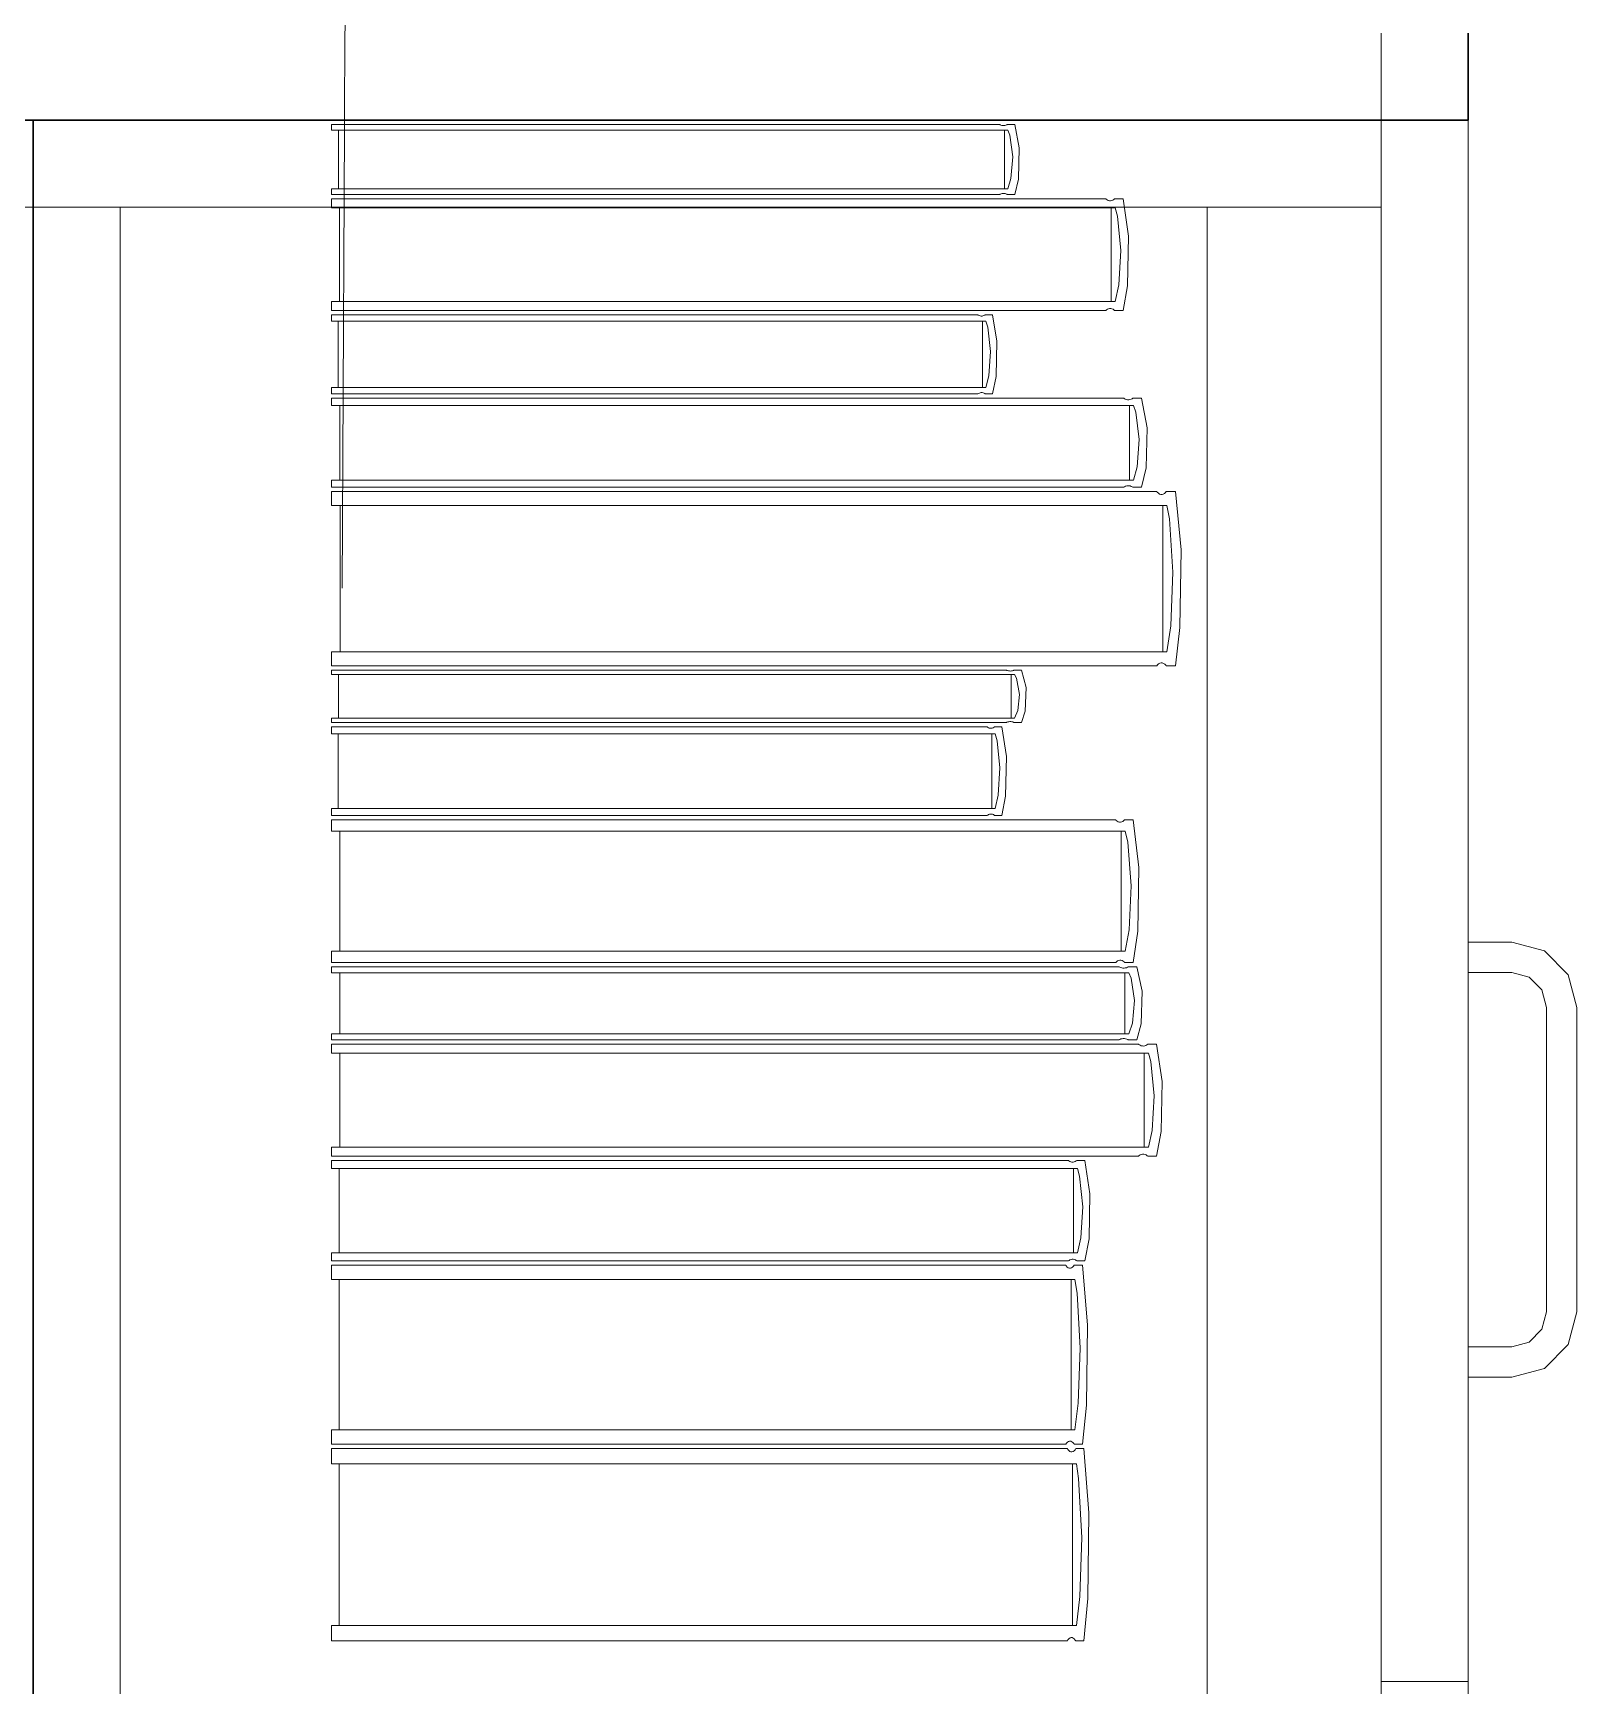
# Model space of a CAD drawing. Header units: inches. Extents: x -19 to 5698, y -728 to 92.
# Drawn here: x 116.2158 to 116.5708, y 11.7213 to 12.1013 of the extents above; entities that cross this region are included whole.
import ezdxf

# ---------------------------------------------------------------- set-up
doc = ezdxf.new("R2010")
doc.units = ezdxf.units.IN
doc.header["$MEASUREMENT"] = 0
doc.set_wipeout_variables(frame=1)
for name, pattern in [('HIDDEN', [0.375, 0.25, -0.125]), ('RAYITAS', [0.375, 0.25, -0.125]), ('Wipeout_Contour', [1, 0, -1])]:
    doc.linetypes.add(name, pattern=pattern)
for name, color, linetype, lineweight in [('00 conduct tomacorr', 120, 'HIDDEN', 30), ('T-TECHO-E', 150, 'Continuous', 20), ('TOMACORRIENTE', 22, 'RAYITAS', 9)]:
    doc.layers.add(name, color=color, linetype=linetype, lineweight=lineweight)
doc.layers.add('Interior - Mobiliario', color=7, linetype='Continuous')

# ---------------------------------------------------------------- blocks, each defined once
blk = doc.blocks.new('a')
at = {"layer": 'TOMACORRIENTE', "ltscale": 0.05}
h = blk.add_hatch(color=4, dxfattribs=at)
edge = h.paths.add_edge_path()
edge.add_arc((0, 0.0752), 0.02106, 0, 360)
at = {"layer": 'TOMACORRIENTE', "color": 4}
for p, q in [((-0.14553, 0.09625), (-0.0515, 0.09625)), ((-0.09851, 0.09625), (-0.09851, -0.09657)), ((0, 0.09625), (0, -0.09625)), ((0.06232, -0.09625), (0.06232, 0.09625))]:
    blk.add_line(p, q, dxfattribs=at)
blk.add_circle((0, 0.0752), 0.02106, dxfattribs=at)
blk = doc.blocks.new('CABLE 3FACE')
at = {"layer": 'T-TECHO-E', "rotation": 59.94170052614085}
blk.add_blockref('a', (0, 0), dxfattribs=at)

msp = doc.modelspace()

# ---------------------------------------------------------------- linework, layer by layer
at = {"layer": 'Interior - Mobiliario', "color": 175, "linetype": 'Continuous', "lineweight": 30}
for q in [(116.1958, 12.08125), (116.2158, 10.62125)]:
    msp.add_line((116.2158, 12.08125), q, dxfattribs=at)
at = {"layer": 'Interior - Mobiliario', "color": 175, "linetype": 'Continuous', "lineweight": 13}
for p, q in [((116.2158, 12.08125), (116.1958, 12.08125)), ((116.2158, 12.08125), (116.2158, 10.62125)), ((116.5258, 12.08125), (116.2158, 12.08125)), ((116.2158, 10.62125), (116.2158, 12.08125)), ((116.5258, 10.62125), (116.5258, 12.08125)), ((116.28445, 12.07896), (116.43993, 12.07896)), ((116.28602, 12.07896), (116.28602, 12.06542)), ((116.43915, 12.06542), (116.43915, 12.07896)), ((116.43993, 12.07896), (116.4404, 12.07774)), ((116.4404, 12.07774), (116.44106, 12.0728)), ((116.44106, 12.0728), (116.44066, 12.06784)), ((116.44236, 12.06767), (116.44256, 12.07488)), ((116.43993, 12.06542), (116.28445, 12.06542)), ((116.28445, 12.06542), (116.28445, 12.06414)), ((116.44066, 12.06784), (116.43993, 12.06542)), ((116.44151, 12.06414), (116.44236, 12.06767)), ((116.2358, 12.06125), (116.1958, 12.06125)), ((116.2358, 10.64125), (116.2358, 12.06125)), ((116.4858, 12.06125), (116.2358, 12.06125)), ((116.28445, 12.06414), (116.43806, 12.06414)), ((116.46245, 12.06314), (116.28445, 12.06314)), ((116.28445, 12.06314), (116.28445, 12.06108)), ((116.43806, 12.06414), (116.43819, 12.06422)), ((116.43819, 12.06422), (116.43839, 12.06431)), ((116.43839, 12.06431), (116.43861, 12.06438)), ((116.43861, 12.06438), (116.43884, 12.0644)), ((116.43884, 12.0644), (116.43907, 12.0644)), ((116.43907, 12.0644), (116.4393, 12.06436)), ((116.4393, 12.06436), (116.43951, 12.0643)), ((116.43951, 12.0643), (116.43971, 12.0642)), ((116.43971, 12.0642), (116.4398, 12.06414)), ((116.4398, 12.06414), (116.44151, 12.06414)), ((116.46255, 12.06304), (116.46245, 12.06314)), ((116.46278, 12.06288), (116.46255, 12.06304)), ((116.46303, 12.06277), (116.46278, 12.06288)), ((116.46329, 12.06271), (116.46303, 12.06277)), ((116.46356, 12.06271), (116.46329, 12.06271)), ((116.46382, 12.06275), (116.46356, 12.06271)), ((116.46408, 12.06285), (116.46382, 12.06275)), ((116.46431, 12.063), (116.46408, 12.06285)), ((116.46446, 12.06314), (116.46431, 12.063)), ((116.46644, 12.06314), (116.46446, 12.06314)), ((116.46766, 12.05458), (116.46644, 12.06314)), ((116.5258, 12.06125), (116.4858, 12.06125)), ((116.4858, 12.06125), (116.4858, 10.64125)), ((116.5258, 10.64125), (116.5258, 12.06125)), ((116.28445, 12.06108), (116.46462, 12.06108)), ((116.28627, 12.06108), (116.28627, 12.03953)), ((116.46371, 12.03953), (116.46371, 12.06108)), ((116.46462, 12.06108), (116.46516, 12.05914)), ((116.46516, 12.05914), (116.46592, 12.05127)), ((116.46744, 12.04311), (116.46766, 12.05458)), ((116.46592, 12.05127), (116.46546, 12.04338)), ((116.46546, 12.04338), (116.46462, 12.03953)), ((116.46644, 12.03748), (116.46744, 12.04311)), ((116.46462, 12.03953), (116.28445, 12.03953)), ((116.28445, 12.03953), (116.28445, 12.03748)), ((116.28445, 12.03748), (116.46245, 12.03748)), ((116.43307, 12.03648), (116.28445, 12.03648)), ((116.28445, 12.03648), (116.28445, 12.03503)), ((116.28445, 12.03503), (116.43489, 12.03503)), ((116.28597, 12.03503), (116.28597, 12.01974)), ((116.43315, 12.03641), (116.43307, 12.03648)), ((116.43335, 12.0363), (116.43315, 12.03641)), ((116.43356, 12.03622), (116.43335, 12.0363)), ((116.43377, 12.03618), (116.43356, 12.03622)), ((116.434, 12.03618), (116.43377, 12.03618)), ((116.43422, 12.03621), (116.434, 12.03618)), ((116.43413, 12.01974), (116.43413, 12.03503)), ((116.43443, 12.03628), (116.43422, 12.03621)), ((116.43463, 12.03638), (116.43443, 12.03628)), ((116.43475, 12.03648), (116.43463, 12.03638)), ((116.43641, 12.03648), (116.43475, 12.03648)), ((116.43489, 12.03503), (116.43534, 12.03365)), ((116.43743, 12.03041), (116.43641, 12.03648)), ((116.46245, 12.03748), (116.4626, 12.03762)), ((116.4626, 12.03762), (116.46283, 12.03777)), ((116.46283, 12.03777), (116.46308, 12.03786)), ((116.46308, 12.03786), (116.46335, 12.03791)), ((116.46335, 12.03791), (116.46362, 12.0379)), ((116.46362, 12.0379), (116.46388, 12.03785)), ((116.46388, 12.03785), (116.46413, 12.03774)), ((116.46413, 12.03774), (116.46436, 12.03758)), ((116.46436, 12.03758), (116.46446, 12.03748)), ((116.46446, 12.03748), (116.46644, 12.03748)), ((116.43534, 12.03365), (116.43597, 12.02807)), ((116.43597, 12.02807), (116.43558, 12.02247)), ((116.43724, 12.02228), (116.43743, 12.03041)), ((116.43489, 12.01974), (116.28445, 12.01974)), ((116.28445, 12.01974), (116.28445, 12.01829)), ((116.43558, 12.02247), (116.43489, 12.01974)), ((116.43641, 12.01829), (116.43724, 12.02228)), ((116.28445, 12.01829), (116.43307, 12.01829)), ((116.46661, 12.01729), (116.28445, 12.01729)), ((116.28445, 12.01729), (116.28445, 12.01565)), ((116.28445, 12.01565), (116.46883, 12.01565)), ((116.28632, 12.01565), (116.28632, 11.99847)), ((116.43307, 12.01829), (116.4332, 12.01839)), ((116.4332, 12.01839), (116.43339, 12.01849)), ((116.43339, 12.01849), (116.4336, 12.01856)), ((116.4336, 12.01856), (116.43382, 12.01859)), ((116.43382, 12.01859), (116.43405, 12.01859)), ((116.43405, 12.01859), (116.43427, 12.01855)), ((116.43427, 12.01855), (116.43448, 12.01847)), ((116.43448, 12.01847), (116.43467, 12.01836)), ((116.43467, 12.01836), (116.43475, 12.01829)), ((116.43475, 12.01829), (116.43641, 12.01829)), ((116.46671, 12.01721), (116.46661, 12.01729)), ((116.46694, 12.01708), (116.46671, 12.01721)), ((116.4672, 12.017), (116.46694, 12.01708)), ((116.46747, 12.01695), (116.4672, 12.017)), ((116.46774, 12.01695), (116.46747, 12.01695)), ((116.46801, 12.01698), (116.46774, 12.01695)), ((116.4679, 11.99847), (116.4679, 12.01565)), ((116.46827, 12.01706), (116.46801, 12.01698)), ((116.46851, 12.01718), (116.46827, 12.01706)), ((116.46867, 12.01729), (116.46851, 12.01718)), ((116.47069, 12.01729), (116.46867, 12.01729)), ((116.46883, 12.01565), (116.46938, 12.0141)), ((116.47194, 12.01047), (116.47069, 12.01729)), ((116.46938, 12.0141), (116.47016, 12.00783)), ((116.47171, 12.00132), (116.47194, 12.01047)), ((116.47016, 12.00783), (116.46969, 12.00154)), ((116.46969, 12.00154), (116.46883, 11.99847)), ((116.47069, 11.99684), (116.47171, 12.00132)), ((116.46883, 11.99847), (116.28445, 11.99847)), ((116.28445, 11.99847), (116.28445, 11.99684)), ((116.28445, 11.99684), (116.46661, 11.99684)), ((116.46661, 11.99684), (116.46676, 11.99695)), ((116.46676, 11.99695), (116.467, 11.99707)), ((116.467, 11.99707), (116.46726, 11.99714)), ((116.46726, 11.99714), (116.46753, 11.99718)), ((116.46753, 11.99718), (116.4678, 11.99718)), ((116.4678, 11.99718), (116.46807, 11.99713)), ((116.46807, 11.99713), (116.46833, 11.99704)), ((116.46833, 11.99704), (116.46856, 11.99692)), ((116.46856, 11.99692), (116.46867, 11.99684)), ((116.46867, 11.99684), (116.47069, 11.99684)), ((116.4742, 11.99584), (116.28445, 11.99584)), ((116.28445, 11.99584), (116.28445, 11.99263)), ((116.47431, 11.99568), (116.4742, 11.99584)), ((116.47456, 11.99544), (116.47431, 11.99568)), ((116.47482, 11.99527), (116.47456, 11.99544)), ((116.4751, 11.99518), (116.47482, 11.99527)), ((116.47539, 11.99517), (116.4751, 11.99518)), ((116.47567, 11.99524), (116.47539, 11.99517)), ((116.47594, 11.99539), (116.47567, 11.99524)), ((116.47619, 11.99562), (116.47594, 11.99539)), ((116.47635, 11.99584), (116.47619, 11.99562)), ((116.47846, 11.99584), (116.47635, 11.99584)), ((116.47977, 11.98248), (116.47846, 11.99584)), ((116.28445, 11.99263), (116.47652, 11.99263)), ((116.28639, 11.99263), (116.28639, 11.95899)), ((116.47555, 11.95899), (116.47555, 11.99263)), ((116.47652, 11.99263), (116.4771, 11.9896)), ((116.4771, 11.9896), (116.47791, 11.97732)), ((116.47952, 11.96457), (116.47977, 11.98248)), ((116.47791, 11.97732), (116.47741, 11.96499)), ((116.47741, 11.96499), (116.47652, 11.95899)), ((116.47846, 11.95579), (116.47952, 11.96457)), ((116.47652, 11.95899), (116.28445, 11.95899)), ((116.28445, 11.95899), (116.28445, 11.95579)), ((116.28445, 11.95579), (116.4742, 11.95579)), ((116.4742, 11.95579), (116.47436, 11.956)), ((116.47436, 11.956), (116.47461, 11.95623)), ((116.47461, 11.95623), (116.47488, 11.95638)), ((116.47488, 11.95638), (116.47517, 11.95645)), ((116.47517, 11.95645), (116.47545, 11.95645)), ((116.47545, 11.95645), (116.47573, 11.95635)), ((116.47573, 11.95635), (116.476, 11.95618)), ((116.476, 11.95618), (116.47625, 11.95594)), ((116.47625, 11.95594), (116.47635, 11.95579)), ((116.47635, 11.95579), (116.47846, 11.95579)), ((116.4396, 11.95479), (116.28445, 11.95479)), ((116.28445, 11.95479), (116.28445, 11.95382)), ((116.28445, 11.95382), (116.44149, 11.95382)), ((116.28604, 11.95382), (116.28604, 11.94371)), ((116.43969, 11.95474), (116.4396, 11.95479)), ((116.43989, 11.95467), (116.43969, 11.95474)), ((116.4401, 11.95461), (116.43989, 11.95467)), ((116.44033, 11.95459), (116.4401, 11.95461)), ((116.44057, 11.95458), (116.44033, 11.95459)), ((116.4408, 11.95461), (116.44057, 11.95458)), ((116.4407, 11.94371), (116.4407, 11.95382)), ((116.44102, 11.95465), (116.4408, 11.95461)), ((116.44122, 11.95472), (116.44102, 11.95465)), ((116.44135, 11.95479), (116.44122, 11.95472)), ((116.44308, 11.95479), (116.44135, 11.95479)), ((116.44149, 11.95382), (116.44196, 11.95291)), ((116.44196, 11.95291), (116.44263, 11.94922)), ((116.44414, 11.95077), (116.44308, 11.95479)), ((116.44263, 11.94922), (116.44222, 11.94551)), ((116.44395, 11.94539), (116.44414, 11.95077)), ((116.44149, 11.94371), (116.28445, 11.94371)), ((116.28445, 11.94371), (116.28445, 11.94275)), ((116.44222, 11.94551), (116.44149, 11.94371)), ((116.44308, 11.94275), (116.44395, 11.94539)), ((116.28445, 11.94275), (116.4396, 11.94275)), ((116.43518, 11.94175), (116.28445, 11.94175)), ((116.28445, 11.94175), (116.28445, 11.94012)), ((116.28445, 11.94012), (116.43703, 11.94012)), ((116.28599, 11.94012), (116.28599, 11.923)), ((116.43527, 11.94167), (116.43518, 11.94175)), ((116.43546, 11.94154), (116.43527, 11.94167)), ((116.43568, 11.94146), (116.43546, 11.94154)), ((116.4359, 11.94141), (116.43568, 11.94146)), ((116.43613, 11.94141), (116.4359, 11.94141)), ((116.43635, 11.94144), (116.43613, 11.94141)), ((116.43625, 11.923), (116.43625, 11.94012)), ((116.43657, 11.94152), (116.43635, 11.94144)), ((116.43676, 11.94164), (116.43657, 11.94152)), ((116.43689, 11.94175), (116.43676, 11.94164)), ((116.43857, 11.94175), (116.43689, 11.94175)), ((116.43703, 11.94012), (116.43748, 11.93857)), ((116.4396, 11.93495), (116.43857, 11.94175)), ((116.4396, 11.94275), (116.43973, 11.94281)), ((116.43973, 11.94281), (116.43993, 11.94288)), ((116.43993, 11.94288), (116.44015, 11.94293)), ((116.44015, 11.94293), (116.44038, 11.94295)), ((116.44038, 11.94295), (116.44062, 11.94294)), ((116.44062, 11.94294), (116.44085, 11.94292)), ((116.44085, 11.94292), (116.44107, 11.94287)), ((116.44107, 11.94287), (116.44127, 11.94279)), ((116.44127, 11.94279), (116.44135, 11.94275)), ((116.44135, 11.94275), (116.44308, 11.94275)), ((116.43748, 11.93857), (116.43813, 11.93232)), ((116.43813, 11.93232), (116.43773, 11.92605)), ((116.43941, 11.92584), (116.4396, 11.93495)), ((116.43773, 11.92605), (116.43703, 11.923)), ((116.43857, 11.92137), (116.43941, 11.92584)), ((116.43703, 11.923), (116.28445, 11.923)), ((116.28445, 11.923), (116.28445, 11.92137)), ((116.28445, 11.92137), (116.43518, 11.92137)), ((116.43518, 11.92137), (116.43531, 11.92148)), ((116.43531, 11.92148), (116.43551, 11.92159)), ((116.43551, 11.92159), (116.43572, 11.92167)), ((116.43572, 11.92167), (116.43595, 11.92171)), ((116.43595, 11.92171), (116.43618, 11.9217)), ((116.43618, 11.9217), (116.4364, 11.92166)), ((116.4364, 11.92166), (116.43661, 11.92157)), ((116.43661, 11.92157), (116.43681, 11.92145)), ((116.43681, 11.92145), (116.43689, 11.92137)), ((116.43689, 11.92137), (116.43857, 11.92137)), ((116.46475, 11.92037), (116.28445, 11.92037)), ((116.28445, 11.92037), (116.28445, 11.91774)), ((116.28445, 11.91774), (116.46695, 11.91774)), ((116.2863, 11.91774), (116.2863, 11.89019)), ((116.46485, 11.92024), (116.46475, 11.92037)), ((116.46508, 11.92004), (116.46485, 11.92024)), ((116.46534, 11.9199), (116.46508, 11.92004)), ((116.4656, 11.91983), (116.46534, 11.9199)), ((116.46587, 11.91982), (116.4656, 11.91983)), ((116.46614, 11.91988), (116.46587, 11.91982)), ((116.46603, 11.89019), (116.46603, 11.91774)), ((116.4664, 11.92), (116.46614, 11.91988)), ((116.46664, 11.92019), (116.4664, 11.92)), ((116.46679, 11.92037), (116.46664, 11.92019)), ((116.46879, 11.92037), (116.46679, 11.92037)), ((116.46695, 11.91774), (116.4675, 11.91526)), ((116.47003, 11.90943), (116.46879, 11.92037)), ((116.4675, 11.91526), (116.46827, 11.9052)), ((116.4698, 11.89476), (116.47003, 11.90943)), ((116.46827, 11.9052), (116.4678, 11.89511)), ((116.4678, 11.89511), (116.46695, 11.89019)), ((116.46879, 11.88757), (116.4698, 11.89476)), ((116.5558, 11.89225), (116.5458, 11.89225)), ((116.5458, 11.89225), (116.5458, 11.88525)), ((116.5633, 11.89024), (116.5558, 11.89225)), ((116.56879, 11.88475), (116.5633, 11.89024)), ((116.46695, 11.89019), (116.28445, 11.89019)), ((116.28445, 11.89019), (116.28445, 11.88757)), ((116.28445, 11.88757), (116.46475, 11.88757)), ((116.46555, 11.88657), (116.28445, 11.88657)), ((116.28445, 11.88657), (116.28445, 11.88523)), ((116.46475, 11.88757), (116.4649, 11.88775)), ((116.4649, 11.88775), (116.46514, 11.88793)), ((116.46514, 11.88793), (116.46539, 11.88806)), ((116.46539, 11.88806), (116.46566, 11.88812)), ((116.46565, 11.8865), (116.46555, 11.88657)), ((116.46588, 11.8864), (116.46565, 11.8865)), ((116.46566, 11.88812), (116.46593, 11.88811)), ((116.46614, 11.88633), (116.46588, 11.8864)), ((116.46593, 11.88811), (116.4662, 11.88803)), ((116.4662, 11.88803), (116.46645, 11.8879)), ((116.46645, 11.8879), (116.46669, 11.8877)), ((116.46669, 11.8877), (116.46679, 11.88757)), ((116.46679, 11.88757), (116.46879, 11.88757)), ((116.46744, 11.88648), (116.4672, 11.88638)), ((116.4676, 11.88657), (116.46744, 11.88648)), ((116.46961, 11.88657), (116.4676, 11.88657)), ((116.47085, 11.88098), (116.46961, 11.88657)), ((116.28445, 11.88523), (116.46776, 11.88523)), ((116.2863, 11.88523), (116.2863, 11.87115)), ((116.4664, 11.88629), (116.46614, 11.88633)), ((116.46668, 11.88629), (116.4664, 11.88629)), ((116.46695, 11.88632), (116.46668, 11.88629)), ((116.46683, 11.87115), (116.46683, 11.88523)), ((116.4672, 11.88638), (116.46695, 11.88632)), ((116.46776, 11.88523), (116.46831, 11.88396)), ((116.46831, 11.88396), (116.46908, 11.87882)), ((116.5458, 11.88525), (116.5558, 11.88525)), ((116.5558, 11.88525), (116.5598, 11.88418)), ((116.5598, 11.88418), (116.56272, 11.88125)), ((116.5708, 11.87725), (116.56879, 11.88475)), ((116.46908, 11.87882), (116.46861, 11.87366)), ((116.47062, 11.87348), (116.47085, 11.88098)), ((116.56272, 11.88125), (116.5638, 11.87725)), ((116.5638, 11.87725), (116.5638, 11.80725)), ((116.5708, 11.80725), (116.5708, 11.87725)), ((116.46861, 11.87366), (116.46776, 11.87115)), ((116.46961, 11.8698), (116.47062, 11.87348)), ((116.46776, 11.87115), (116.28445, 11.87115)), ((116.28445, 11.87115), (116.28445, 11.8698)), ((116.28445, 11.8698), (116.46555, 11.8698)), ((116.46999, 11.8688), (116.28445, 11.8688)), ((116.28445, 11.8688), (116.28445, 11.86674)), ((116.46555, 11.8698), (116.4657, 11.86989)), ((116.4657, 11.86989), (116.46594, 11.86999)), ((116.46594, 11.86999), (116.46619, 11.87005)), ((116.46619, 11.87005), (116.46646, 11.87008)), ((116.46646, 11.87008), (116.46674, 11.87008)), ((116.46674, 11.87008), (116.467, 11.87004)), ((116.467, 11.87004), (116.46726, 11.86997)), ((116.46726, 11.86997), (116.46749, 11.86987)), ((116.46749, 11.86987), (116.4676, 11.8698)), ((116.4676, 11.8698), (116.46961, 11.8698)), ((116.47009, 11.8687), (116.46999, 11.8688)), ((116.47033, 11.86855), (116.47009, 11.8687)), ((116.47059, 11.86844), (116.47033, 11.86855)), ((116.47087, 11.86838), (116.47059, 11.86844)), ((116.47115, 11.86837), (116.47087, 11.86838)), ((116.47142, 11.86842), (116.47115, 11.86837)), ((116.47169, 11.86852), (116.47142, 11.86842)), ((116.47193, 11.86867), (116.47169, 11.86852)), ((116.47209, 11.8688), (116.47193, 11.86867)), ((116.47415, 11.8688), (116.47209, 11.8688)), ((116.47543, 11.86022), (116.47415, 11.8688)), ((116.28445, 11.86674), (116.47225, 11.86674)), ((116.28635, 11.86674), (116.28635, 11.84512)), ((116.47131, 11.84512), (116.47131, 11.86674)), ((116.47225, 11.86674), (116.47282, 11.86479)), ((116.47282, 11.86479), (116.47361, 11.8569)), ((116.47519, 11.84871), (116.47543, 11.86022)), ((116.47361, 11.8569), (116.47313, 11.84898)), ((116.47313, 11.84898), (116.47225, 11.84512)), ((116.47415, 11.84306), (116.47519, 11.84871)), ((116.47225, 11.84512), (116.28445, 11.84512)), ((116.28445, 11.84512), (116.28445, 11.84306)), ((116.28445, 11.84306), (116.46999, 11.84306)), ((116.45386, 11.84206), (116.28445, 11.84206)), ((116.28445, 11.84206), (116.28445, 11.84022)), ((116.45395, 11.84197), (116.45386, 11.84206)), ((116.45417, 11.84183), (116.45395, 11.84197)), ((116.45441, 11.84173), (116.45417, 11.84183)), ((116.45466, 11.84168), (116.45441, 11.84173)), ((116.45492, 11.84168), (116.45466, 11.84168)), ((116.45517, 11.84172), (116.45492, 11.84168)), ((116.45541, 11.84181), (116.45517, 11.84172)), ((116.45563, 11.84194), (116.45541, 11.84181)), ((116.45578, 11.84206), (116.45563, 11.84194)), ((116.45766, 11.84206), (116.45578, 11.84206)), ((116.45882, 11.83436), (116.45766, 11.84206)), ((116.46999, 11.84306), (116.47014, 11.8432)), ((116.47014, 11.8432), (116.47039, 11.84335)), ((116.47039, 11.84335), (116.47065, 11.84345)), ((116.47065, 11.84345), (116.47093, 11.84349)), ((116.47093, 11.84349), (116.47121, 11.84349)), ((116.47121, 11.84349), (116.47148, 11.84343)), ((116.47148, 11.84343), (116.47174, 11.84332)), ((116.47174, 11.84332), (116.47198, 11.84316)), ((116.47198, 11.84316), (116.47209, 11.84306)), ((116.47209, 11.84306), (116.47415, 11.84306)), ((116.28445, 11.84022), (116.45593, 11.84022)), ((116.28618, 11.84022), (116.28618, 11.82082)), ((116.45506, 11.82082), (116.45506, 11.84022)), ((116.45593, 11.84022), (116.45644, 11.83846)), ((116.45644, 11.83846), (116.45716, 11.83138)), ((116.45861, 11.82403), (116.45882, 11.83436)), ((116.45716, 11.83138), (116.45672, 11.82428)), ((116.45672, 11.82428), (116.45593, 11.82082)), ((116.45766, 11.81897), (116.45861, 11.82403)), ((116.45593, 11.82082), (116.28445, 11.82082)), ((116.28445, 11.82082), (116.28445, 11.81897)), ((116.28445, 11.81897), (116.45386, 11.81897)), ((116.45386, 11.81897), (116.454, 11.81909)), ((116.454, 11.81909), (116.45422, 11.81923)), ((116.45422, 11.81923), (116.45446, 11.81931)), ((116.45446, 11.81931), (116.45472, 11.81936)), ((116.45472, 11.81936), (116.45497, 11.81935)), ((116.45497, 11.81935), (116.45522, 11.8193)), ((116.45522, 11.8193), (116.45546, 11.8192)), ((116.45546, 11.8192), (116.45568, 11.81906)), ((116.45568, 11.81906), (116.45578, 11.81897)), ((116.45578, 11.81897), (116.45766, 11.81897)), ((116.45328, 11.81797), (116.28445, 11.81797)), ((116.28445, 11.81797), (116.28445, 11.81468)), ((116.28445, 11.81468), (116.45534, 11.81468)), ((116.28618, 11.81468), (116.28618, 11.7801)), ((116.45338, 11.81781), (116.45328, 11.81797)), ((116.4536, 11.81756), (116.45338, 11.81781)), ((116.45383, 11.81739), (116.4536, 11.81756)), ((116.45408, 11.81729), (116.45383, 11.81739)), ((116.45434, 11.81728), (116.45408, 11.81729)), ((116.45459, 11.81736), (116.45434, 11.81728)), ((116.45448, 11.7801), (116.45448, 11.81468)), ((116.45483, 11.81751), (116.45459, 11.81736)), ((116.45505, 11.81775), (116.45483, 11.81751)), ((116.45519, 11.81797), (116.45505, 11.81775)), ((116.45707, 11.81797), (116.45519, 11.81797)), ((116.45534, 11.81468), (116.45586, 11.81156)), ((116.45823, 11.80424), (116.45707, 11.81797)), ((116.45586, 11.81156), (116.45658, 11.79894)), ((116.5638, 11.80725), (116.56272, 11.80325)), ((116.56879, 11.79975), (116.5708, 11.80725)), ((116.45801, 11.78584), (116.45823, 11.80424)), ((116.56272, 11.80325), (116.5598, 11.80032)), ((116.5458, 11.79925), (116.5458, 11.79225)), ((116.5558, 11.79925), (116.5458, 11.79925)), ((116.5598, 11.80032), (116.5558, 11.79925)), ((116.5633, 11.79426), (116.56879, 11.79975)), ((116.45658, 11.79894), (116.45614, 11.78627)), ((116.5458, 11.79225), (116.5558, 11.79225)), ((116.5558, 11.79225), (116.5633, 11.79426)), ((116.45614, 11.78627), (116.45534, 11.7801)), ((116.45707, 11.77681), (116.45801, 11.78584)), ((116.45534, 11.7801), (116.28445, 11.7801)), ((116.28445, 11.7801), (116.28445, 11.77681)), ((116.28445, 11.77681), (116.45328, 11.77681)), ((116.45328, 11.77681), (116.45342, 11.77703)), ((116.45342, 11.77703), (116.45365, 11.77727)), ((116.45365, 11.77727), (116.45389, 11.77742)), ((116.45389, 11.77742), (116.45414, 11.7775)), ((116.45414, 11.7775), (116.45439, 11.77749)), ((116.45439, 11.77749), (116.45464, 11.7774)), ((116.45464, 11.7774), (116.45488, 11.77722)), ((116.45488, 11.77722), (116.4551, 11.77697)), ((116.4551, 11.77697), (116.45519, 11.77681)), ((116.45519, 11.77681), (116.45707, 11.77681)), ((116.45362, 11.77581), (116.28445, 11.77581)), ((116.28445, 11.77581), (116.28445, 11.77228)), ((116.45372, 11.77564), (116.45362, 11.77581)), ((116.45394, 11.77537), (116.45372, 11.77564)), ((116.45417, 11.77518), (116.45394, 11.77537)), ((116.45442, 11.77508), (116.45417, 11.77518)), ((116.45468, 11.77507), (116.45442, 11.77508)), ((116.45493, 11.77515), (116.45468, 11.77507)), ((116.45517, 11.77532), (116.45493, 11.77515)), ((116.4554, 11.77557), (116.45517, 11.77532)), ((116.45554, 11.77581), (116.4554, 11.77557)), ((116.45742, 11.77581), (116.45554, 11.77581)), ((116.45858, 11.76108), (116.45742, 11.77581)), ((116.28445, 11.77228), (116.45569, 11.77228)), ((116.28618, 11.77228), (116.28618, 11.73516)), ((116.45482, 11.73516), (116.45482, 11.77228)), ((116.45569, 11.77228), (116.4562, 11.76893)), ((116.4562, 11.76893), (116.45692, 11.75538)), ((116.45836, 11.74132), (116.45858, 11.76108)), ((116.45692, 11.75538), (116.45648, 11.74178)), ((116.45648, 11.74178), (116.45569, 11.73516)), ((116.45742, 11.73163), (116.45836, 11.74132)), ((116.45569, 11.73516), (116.28445, 11.73516)), ((116.28445, 11.73516), (116.28445, 11.73163)), ((116.28445, 11.73163), (116.45362, 11.73163)), ((116.45362, 11.73163), (116.45376, 11.73186)), ((116.45376, 11.73186), (116.45399, 11.73212)), ((116.45399, 11.73212), (116.45423, 11.73228)), ((116.45423, 11.73228), (116.45448, 11.73237)), ((116.45448, 11.73237), (116.45474, 11.73236)), ((116.45474, 11.73236), (116.45499, 11.73225)), ((116.45499, 11.73225), (116.45522, 11.73207)), ((116.45522, 11.73207), (116.45544, 11.7318)), ((116.45544, 11.7318), (116.45554, 11.73163)), ((116.45554, 11.73163), (116.45742, 11.73163)), ((116.5458, 11.72225), (116.5258, 11.72225))]:
    msp.add_line(p, q, dxfattribs=at)

# ---------------------------------------------------------------- next in the draw order: wipeouts: each hides what was drawn before it
at = {"color": 254, "linetype": 'Wipeout_Contour', "lineweight": 0, "ltscale": 3312.072964}
msp.add_wipeout([(116.5458, 12.08125), (116.5458, 12.10125), (116.1958, 12.10125), (116.1958, 12.08125)], dxfattribs=at).dxf.layer = 'Interior - Mobiliario'

# ---------------------------------------------------------------- next in the draw order: linework, layer by layer
at = {"layer": 'Interior - Mobiliario', "color": 175, "linetype": 'Continuous', "lineweight": 13}
for p, q in [((116.5258, 12.06125), (116.5258, 12.10125)), ((116.5458, 12.08125), (116.5458, 12.10125)), ((116.5458, 12.10125), (116.5458, 10.60125)), ((116.1958, 12.08125), (116.5458, 12.08125)), ((116.5458, 12.08125), (116.1958, 12.08125)), ((116.2158, 12.08125), (116.2158, 10.62125)), ((116.5458, 12.08125), (116.2158, 12.08125)), ((116.2158, 12.08125), (116.2158, 10.62125)), ((116.5258, 12.08125), (116.2158, 12.08125)), ((116.2158, 12.08125), (116.2158, 10.62125)), ((116.5258, 12.08125), (116.2158, 12.08125)), ((116.43806, 12.08025), (116.28445, 12.08025)), ((116.28445, 12.08025), (116.28445, 12.07896)), ((116.43815, 12.08019), (116.43806, 12.08025)), ((116.4398, 12.08025), (116.43967, 12.08017)), ((116.44151, 12.08025), (116.4398, 12.08025)), ((116.44256, 12.07488), (116.44151, 12.08025)), ((116.5258, 10.62125), (116.5258, 12.08125)), ((116.5258, 10.62125), (116.5258, 12.08125)), ((116.5258, 12.08125), (116.5258, 11.72225)), ((116.5458, 12.08125), (116.5258, 12.08125)), ((116.5458, 10.62125), (116.5458, 12.08125)), ((116.5458, 10.62125), (116.5458, 12.08125)), ((116.5458, 12.08125), (116.5458, 11.72225)), ((116.43834, 12.08009), (116.43815, 12.08019)), ((116.43856, 12.08002), (116.43834, 12.08009)), ((116.43879, 12.07999), (116.43856, 12.08002)), ((116.43902, 12.07998), (116.43879, 12.07999)), ((116.43925, 12.08001), (116.43902, 12.07998)), ((116.43947, 12.08007), (116.43925, 12.08001)), ((116.43967, 12.08017), (116.43947, 12.08007))]:
    msp.add_line(p, q, dxfattribs=at)
at = {"layer": 'Interior - Mobiliario', "color": 175, "linetype": 'Continuous', "lineweight": 30}
for p, q in [((116.5458, 12.10125), (116.5458, 12.08125)), ((116.5458, 12.08125), (116.1958, 12.08125))]:
    msp.add_line(p, q, dxfattribs=at)

# ---------------------------------------------------------------- next in the draw order: block references
at = {"layer": '00 conduct tomacorr', "xscale": 1.47256122672843, "yscale": 1.47256122672843, "zscale": 1.47256122672843, "rotation": 299.7894777823319}
msp.add_blockref('CABLE 3FACE', (116.1958, 12.11577, 0.00005), dxfattribs=at)

doc.saveas('drawing.dxf')
